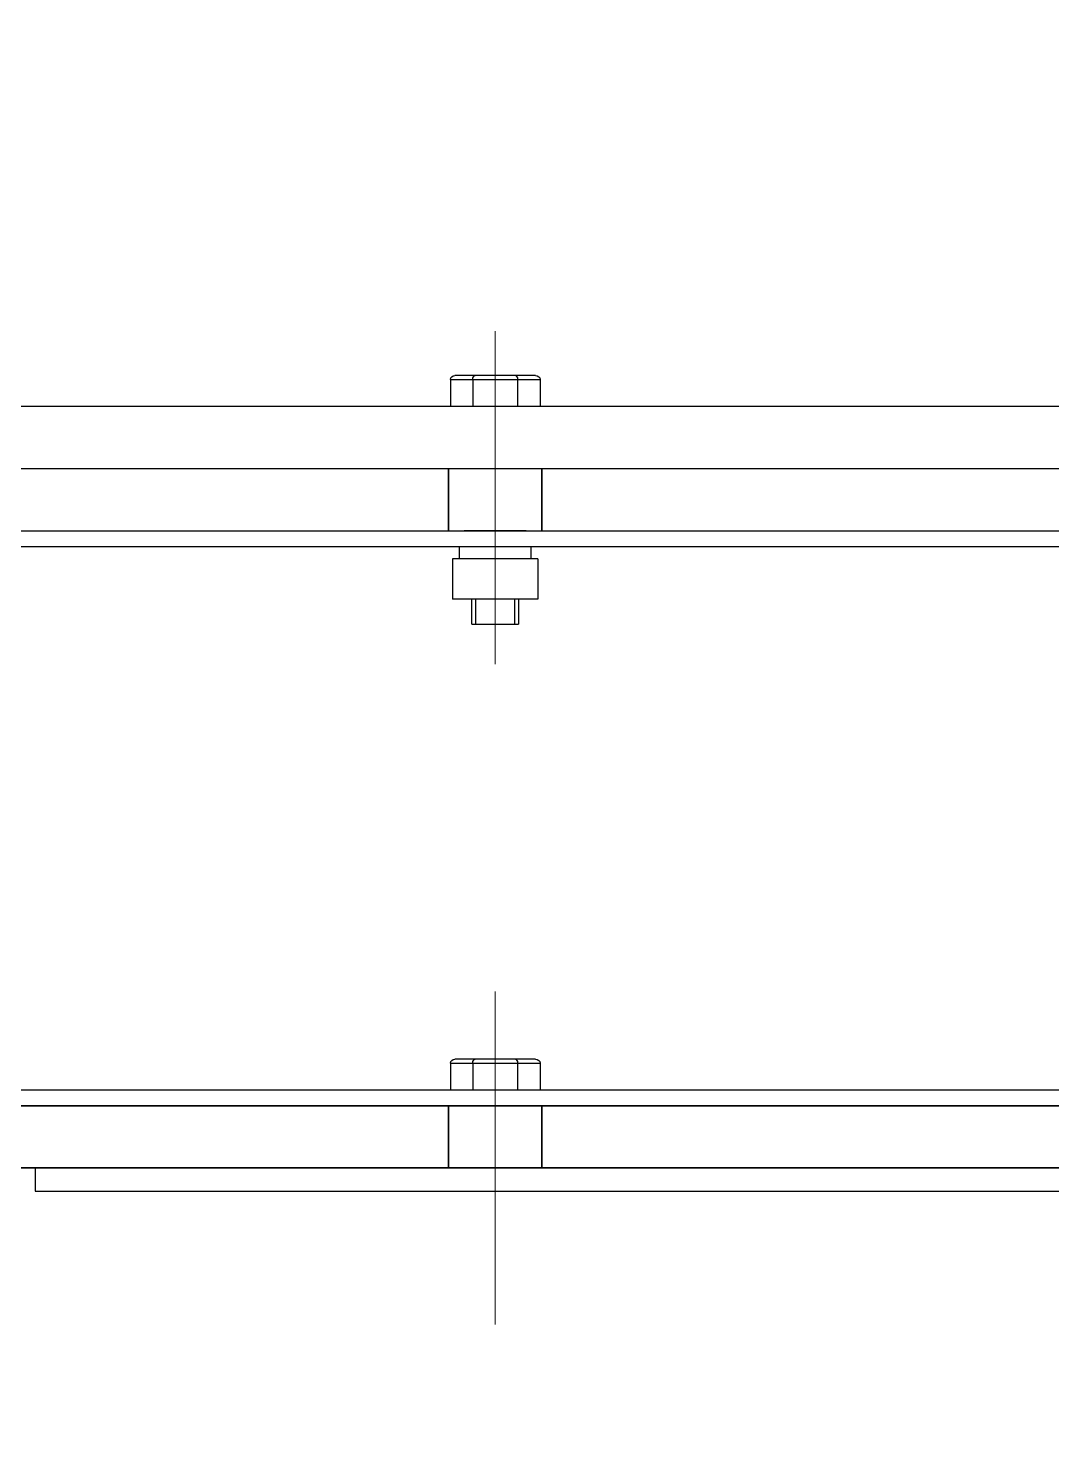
# Model space of a CAD drawing. Header units: inches. Extents: x 10149 to 11899, y 21917 to 23140.
# Drawn here: x 11824.726 to 11827.886, y 22442.037 to 22446.433 of the extents above; entities that cross this region are included whole.
import ezdxf

# ---------------------------------------------------------------- set-up
doc = ezdxf.new("R2010")
doc.units = ezdxf.units.IN
doc.header["$MEASUREMENT"] = 0
doc.linetypes.add('CENTER', pattern=[50.8, 31.75, -6.35, 6.35, -6.35])
doc.layers.add('02___PRT_ALL_AXES', color=7, linetype='Continuous')
for name, color, linetype, lineweight in [('19 Pipe Process', 30, 'Continuous', 30), ('61 Revision Cloud', 1, 'Continuous', 9), ('中心线', 1, 'CENTER', 9), ('粗线', 7, 'Continuous', 30)]:
    doc.layers.add(name, color=color, linetype=linetype, lineweight=lineweight)

# ---------------------------------------------------------------- blocks, each defined once
blk = doc.blocks.new('A$C27857EA5')
at = {"layer": '02___PRT_ALL_AXES', "color": 7, "linetype": 'Continuous'}
for p, q in [((499.5, 586.348), (-500.5, 586.348)), ((478.5, 578.348), (-500.5, 578.348))]:
    blk.add_line(p, q, dxfattribs=at)
at = {"layer": '中心线', "ltscale": 60}
for p, q in [((-391.291, 553.192), (-391.291, 596.042)), ((-391.291, 468.192), (-391.291, 511.042))]:
    blk.add_line(p, q, dxfattribs=at)
at = {"layer": '中心线'}
blk.add_line((-391.291, 468.192), (-391.291, 511.042), dxfattribs=at)
at = {"layer": '粗线', "linetype": 'Continuous'}
for p, q in [((-397.064, 589.848), (-394.177, 589.848)), ((-397.064, 589.848), (-397.064, 586.348)), ((-393.889, 590.348), (-396.487, 590.348)), ((-394.177, 589.848), (-388.404, 589.848)), ((-394.177, 589.848), (-394.177, 586.348)), ((-388.693, 590.348), (-393.889, 590.348)), ((-386.095, 590.348), (-388.693, 590.348)), ((-388.404, 589.848), (-385.517, 589.848)), ((-388.404, 589.848), (-388.404, 586.348)), ((-385.517, 589.848), (-385.517, 586.348)), ((-394.177, 586.348), (-397.064, 586.348)), ((-388.404, 586.348), (-394.177, 586.348)), ((-385.517, 586.348), (-388.404, 586.348)), ((-397.291, 570.348), (-397.291, 578.348)), ((-397.291, 578.348), (-397.291, 570.348)), ((-397.291, 578.348), (-397.291, 578.348)), ((-395.29, 578.348), (-397.291, 578.348)), ((-387.291, 578.348), (-395.29, 578.348)), ((-385.291, 578.348), (-387.291, 578.348)), ((-385.291, 578.348), (-385.291, 570.348)), ((-385.291, 578.348), (-385.291, 578.348)), ((-385.291, 570.348), (-385.291, 578.348)), ((-397.291, 570.348), (-397.291, 570.348)), ((-397.291, 570.348), (-395.29, 570.348)), ((-387.291, 570.348), (-395.29, 570.348)), ((-387.291, 570.348), (-385.291, 570.348)), ((-385.291, 570.348), (-385.291, 570.348)), ((-395.891, 566.748), (-395.891, 568.348)), ((-386.691, 568.348), (-386.691, 566.748)), ((-396.791, 566.748), (-396.791, 561.548)), ((-385.791, 566.748), (-396.791, 566.748)), ((-385.791, 566.748), (-385.791, 561.548)), ((-385.791, 561.548), (-396.791, 561.548)), ((-394.291, 558.348), (-394.291, 561.548)), ((-393.791, 558.348), (-393.791, 561.548)), ((-388.791, 561.548), (-388.791, 558.348)), ((-388.291, 561.548), (-388.291, 558.348)), ((-394.291, 558.348), (-388.291, 558.348)), ((-393.889, 502.348), (-396.487, 502.348)), ((-393.889, 502.348), (-396.487, 502.348)), ((-393.889, 502.348), (-396.487, 502.348)), ((-393.889, 502.348), (-396.487, 502.348)), ((-388.693, 502.348), (-393.889, 502.348)), ((-388.693, 502.348), (-393.889, 502.348)), ((-388.693, 502.348), (-393.889, 502.348)), ((-388.693, 502.348), (-393.889, 502.348)), ((-386.095, 502.348), (-388.693, 502.348)), ((-386.095, 502.348), (-388.693, 502.348)), ((-386.095, 502.348), (-388.693, 502.348)), ((-386.095, 502.348), (-388.693, 502.348)), ((-397.064, 501.848), (-394.177, 501.848)), ((-397.064, 501.848), (-397.064, 498.348)), ((-397.064, 501.848), (-394.177, 501.848)), ((-397.064, 501.848), (-397.064, 498.348)), ((-397.064, 501.848), (-394.177, 501.848)), ((-397.064, 501.848), (-397.064, 498.348)), ((-397.064, 501.848), (-394.177, 501.848)), ((-397.064, 501.848), (-397.064, 498.348)), ((-394.177, 501.848), (-388.404, 501.848)), ((-394.177, 501.848), (-394.177, 498.348)), ((-394.177, 501.848), (-388.404, 501.848)), ((-394.177, 501.848), (-394.177, 498.348)), ((-394.177, 501.848), (-388.404, 501.848)), ((-394.177, 501.848), (-394.177, 498.348)), ((-394.177, 501.848), (-388.404, 501.848)), ((-394.177, 501.848), (-394.177, 498.348)), ((-388.404, 501.848), (-385.517, 501.848)), ((-388.404, 501.848), (-388.404, 498.348)), ((-388.404, 501.848), (-385.517, 501.848)), ((-388.404, 501.848), (-388.404, 498.348)), ((-388.404, 501.848), (-385.517, 501.848)), ((-388.404, 501.848), (-388.404, 498.348)), ((-388.404, 501.848), (-385.517, 501.848)), ((-388.404, 501.848), (-388.404, 498.348)), ((-385.517, 501.848), (-385.517, 498.348)), ((-385.517, 501.848), (-385.517, 498.348)), ((-385.517, 501.848), (-385.517, 498.348)), ((-385.517, 501.848), (-385.517, 498.348)), ((-124.435, 498.348), (-483.5, 498.348)), ((-394.177, 498.348), (-397.064, 498.348)), ((-394.177, 498.348), (-397.064, 498.348)), ((-394.177, 498.348), (-397.064, 498.348)), ((-394.177, 498.348), (-397.064, 498.348)), ((-388.404, 498.348), (-394.177, 498.348)), ((-388.404, 498.348), (-394.177, 498.348)), ((-388.404, 498.348), (-394.177, 498.348)), ((-388.404, 498.348), (-394.177, 498.348)), ((-385.517, 498.348), (-388.404, 498.348)), ((-385.517, 498.348), (-388.404, 498.348)), ((-385.517, 498.348), (-388.404, 498.348)), ((-385.517, 498.348), (-388.404, 498.348)), ((-124.463, 496.348), (-483.5, 496.348)), ((-468.5, 496.348), (-124.463, 496.348)), ((-397.291, 488.348), (-397.291, 496.348)), ((-397.291, 496.348), (-397.291, 488.348)), ((-397.291, 496.348), (-397.291, 496.348)), ((-395.29, 496.348), (-397.291, 496.348)), ((-397.291, 488.348), (-397.291, 496.348)), ((-397.291, 496.348), (-397.291, 488.348)), ((-397.291, 496.348), (-397.291, 496.348)), ((-395.29, 496.348), (-397.291, 496.348)), ((-397.291, 488.348), (-397.291, 496.348)), ((-397.291, 496.348), (-397.291, 488.348)), ((-397.291, 496.348), (-397.291, 496.348)), ((-395.29, 496.348), (-397.291, 496.348)), ((-397.291, 488.348), (-397.291, 496.348)), ((-397.291, 496.348), (-397.291, 488.348)), ((-397.291, 496.348), (-397.291, 496.348)), ((-395.29, 496.348), (-397.291, 496.348)), ((-387.291, 496.348), (-395.29, 496.348)), ((-387.291, 496.348), (-395.29, 496.348)), ((-387.291, 496.348), (-395.29, 496.348)), ((-387.291, 496.348), (-395.29, 496.348)), ((-385.291, 496.348), (-387.291, 496.348)), ((-385.291, 496.348), (-387.291, 496.348)), ((-385.291, 496.348), (-387.291, 496.348)), ((-385.291, 496.348), (-387.291, 496.348)), ((-385.291, 496.348), (-385.291, 488.348)), ((-385.291, 496.348), (-385.291, 496.348)), ((-385.291, 488.348), (-385.291, 496.348)), ((-385.291, 496.348), (-385.291, 488.348)), ((-385.291, 496.348), (-385.291, 496.348)), ((-385.291, 488.348), (-385.291, 496.348)), ((-385.291, 496.348), (-385.291, 488.348)), ((-385.291, 496.348), (-385.291, 496.348)), ((-385.291, 488.348), (-385.291, 496.348)), ((-385.291, 496.348), (-385.291, 488.348)), ((-385.291, 496.348), (-385.291, 496.348)), ((-385.291, 488.348), (-385.291, 496.348)), ((-211.751, 488.348), (-510.5, 488.348)), ((-466.5, 488.348), (466.5, 488.348))]:
    blk.add_line(p, q, dxfattribs=at)
at = {"layer": '粗线'}
for p, q in [((-480.1, 570.348), (-121.156, 570.348)), ((-480.1, 568.348), (-121.156, 568.348)), ((-513.5, 488.348), (-124.524, 488.348)), ((-450.5, 488.348), (-450.5, 485.348)), ((-450.5, 485.348), (449.5, 485.348))]:
    blk.add_line(p, q, dxfattribs=at)
at = {"layer": '粗线', "linetype": 'Continuous', "extrusion": (1.11022e-16, 0, -1)}
for centre in [(-396.487, 589.848), (-396.487, 501.848), (-396.487, 501.848), (-396.487, 501.848), (-396.487, 501.848)]:
    blk.add_ellipse(centre, major_axis=(-0.577, 0), ratio=0.8660254, start_param=0, end_param=1.5707963, dxfattribs=at)
at = {"layer": '粗线', "linetype": 'Continuous', "extrusion": (0, 0, -1)}
for centre, start_param, end_param in [((-393.889, 589.848), 4.712389, 6.2831853), ((-388.693, 589.848), 0, 1.5707963), ((-393.889, 501.848), 4.712389, 6.2831853), ((-393.889, 501.848), 4.712389, 6.2831853), ((-393.889, 501.848), 4.712389, 6.2831853), ((-393.889, 501.848), 4.712389, 6.2831853), ((-388.693, 501.848), 0, 1.5707963), ((-388.693, 501.848), 0, 1.5707963), ((-388.693, 501.848), 0, 1.5707963), ((-388.693, 501.848), 0, 1.5707963)]:
    blk.add_ellipse(centre, major_axis=(0, 0.5), ratio=0.5773503, start_param=start_param, end_param=end_param, dxfattribs=at)
at = {"layer": '粗线', "linetype": 'Continuous', "extrusion": (5.55112e-17, 0, -1)}
for centre in [(-386.095, 589.848), (-386.095, 501.848), (-386.095, 501.848), (-386.095, 501.848), (-386.095, 501.848)]:
    blk.add_ellipse(centre, major_axis=(0.577, 0), ratio=0.8660254, start_param=4.712389, end_param=6.2831853, dxfattribs=at)

msp = doc.modelspace()

# ---------------------------------------------------------------- linework, layer by layer
at = {"layer": '19 Pipe Process'}
msp.add_open_spline([(11835.7483, 22429.1927), (11832.51, 22424.1895), (11813.7493, 22395.2039), (11801.9211, 22417.6634), (11809.1746, 22484.3737), (11791.7295, 22484.1763), (11781.9907, 22484.0661)], degree=3, knots=[46.551714, 46.551714, 46.551714, 46.551714, 56.001857, 101.299771, 133.805603, 174.885302, 174.885302, 174.885302, 174.885302], dxfattribs=at)

# ---------------------------------------------------------------- block references
at = {"layer": '61 Revision Cloud', "xscale": 0.024, "yscale": 0.024, "zscale": 0.024}
msp.add_blockref('A$C27857EA5', (11835.559, 22431.1927), dxfattribs=at)

doc.saveas('drawing.dxf')
